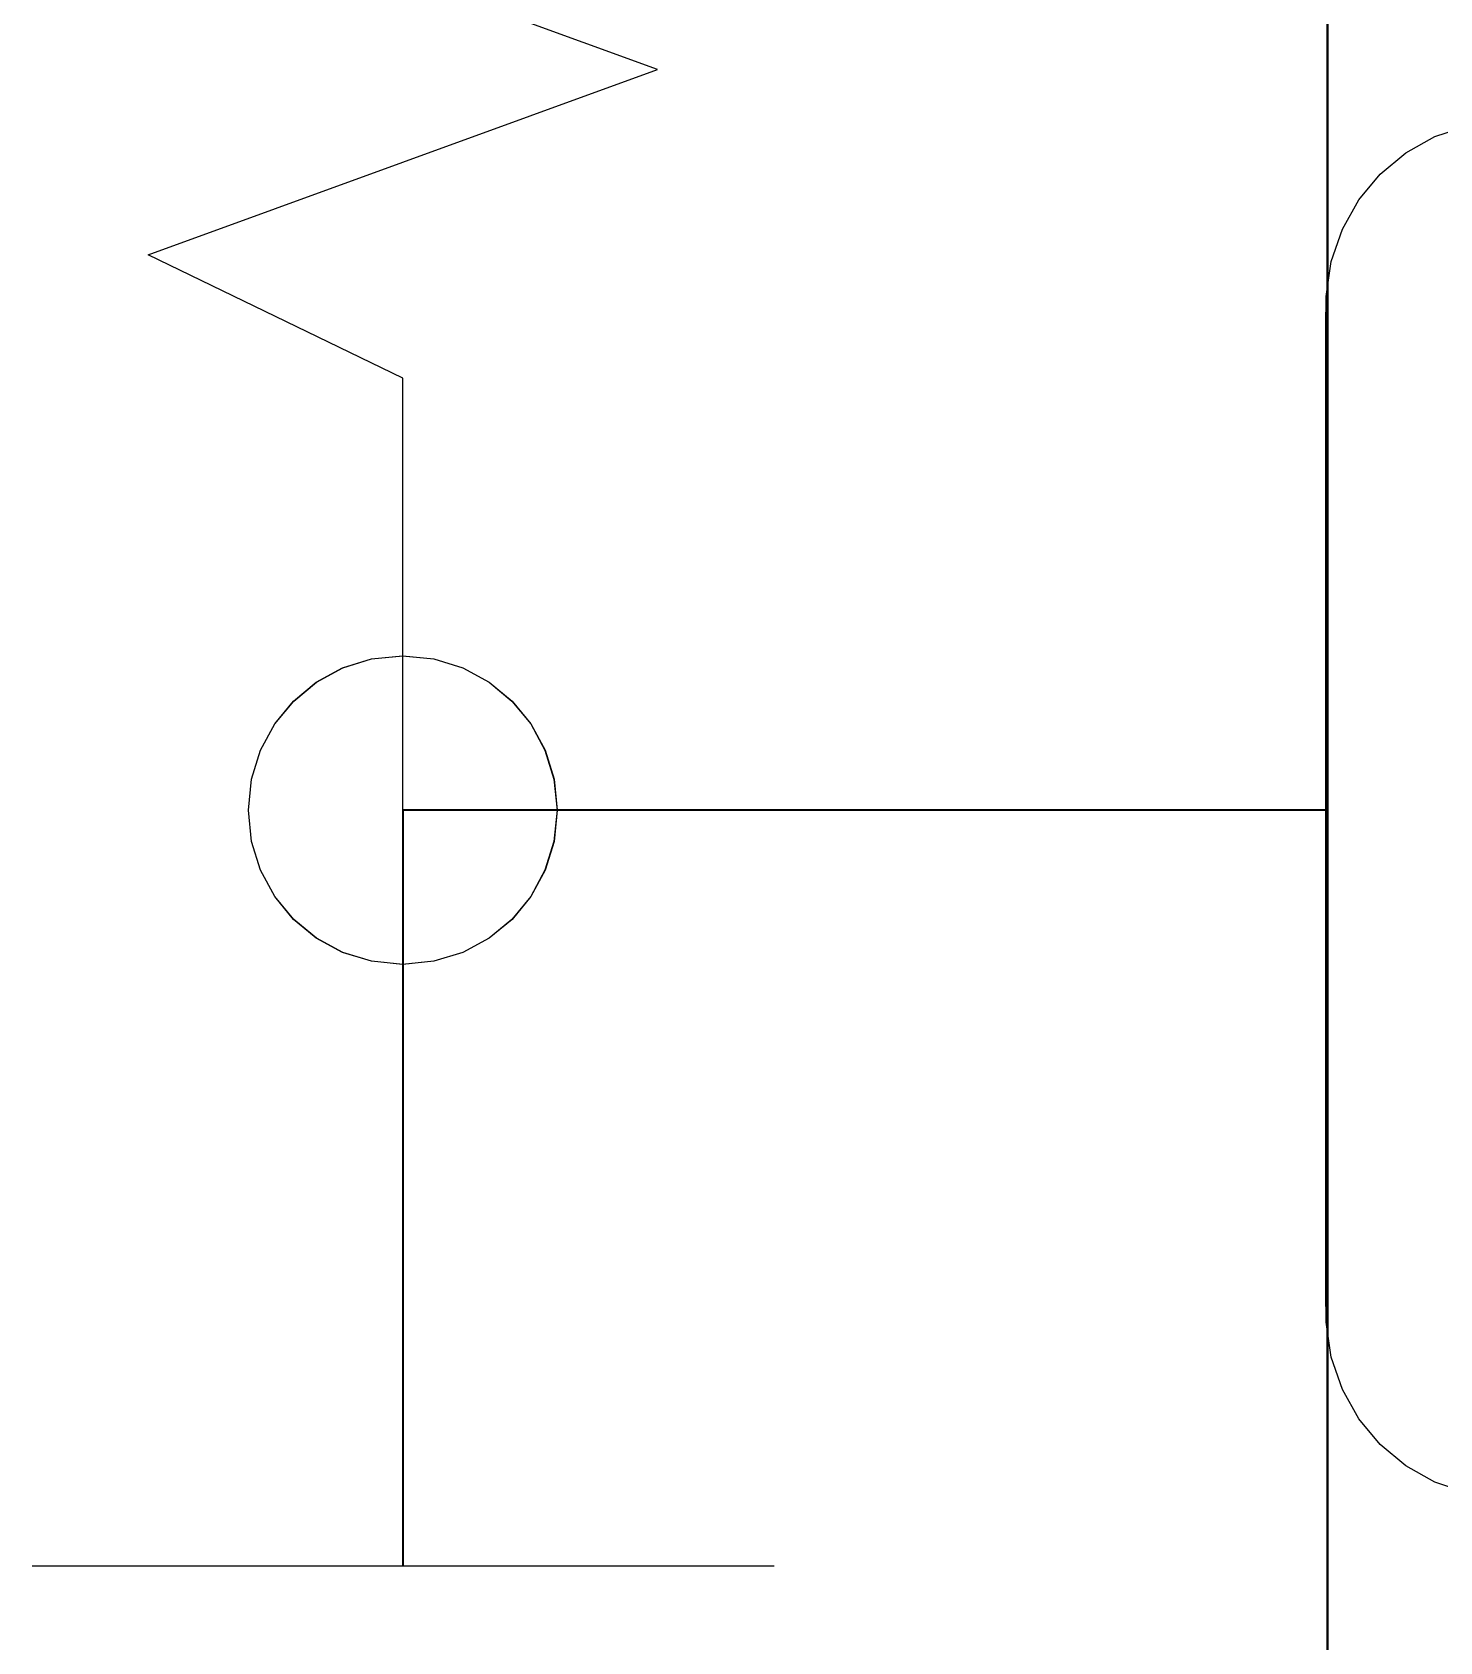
# Model space of a CAD drawing. Extents: x 1 to 47.7, y 0.2 to 35.
# Drawn here: x 34.7483 to 34.9762, y 5.7004 to 5.9611 of the extents above; entities that cross this region are included whole.
import ezdxf

# ---------------------------------------------------------------- set-up
doc = ezdxf.new("R2010")
doc.units = 0
doc.header["$MEASUREMENT"] = 0
for name, color, linetype in [('5_1___24__TARGET_LEDS___12', 7, 'CONTINUOUS'), ('6_1__EMPTY_IO_BOARD_POSITI', 7, 'CONTINUOUS'), ('6_2___8__INDEPENDENT_INPUT', 7, 'CONTINUOUS'), ('6_3___8__OPTOISO_INDEPENDE', 7, 'CONTINUOUS'), ('6_4___24__OPTOISO_INDEPEND', 7, 'CONTINUOUS'), ('6_5___8__INDEPENDENT_INPUT', 7, 'CONTINUOUS'), ('6_6___8__INDEPENDENT_INPUT', 7, 'CONTINUOUS'), ('6_7___8__OPTOISO_INDEPENDE', 7, 'CONTINUOUS'), ('6_8___8__OPTOISO_INDEPENDE', 7, 'CONTINUOUS')]:
    doc.layers.add(name, color=color, linetype=linetype)

msp = doc.modelspace()

# ---------------------------------------------------------------- linework, layer by layer
at = {"layer": '5_1___24__TARGET_LEDS___12'}
for points in [[(34.95794, 6.61119), (34.95794, 6.48537), (34.95794, 6.35555), (34.95794, 6.22217), (34.95794, 6.08567), (34.95794, 5.94649), (34.95794, 5.80509), (34.95794, 5.51739), (34.95794, 5.22613), (34.95794, 4.93486), (34.95794, 4.64716)], [(34.98063, 5.72453), (34.97544, 5.72625), (34.97073, 5.72888), (34.96659, 5.73233), (34.96313, 5.73648), (34.96045, 5.74123), (34.95864, 5.74649), (34.95781, 5.75214), (34.95777, 5.75712), (34.95777, 5.77128), (34.95777, 5.7936), (34.95777, 5.82082), (34.95777, 5.84966), (34.95777, 5.87688), (34.95777, 5.8992), (34.95777, 5.91336), (34.95781, 5.91834), (34.95864, 5.92399), (34.96045, 5.92925), (34.96313, 5.934), (34.96659, 5.93815), (34.97073, 5.94159), (34.97544, 5.94422), (34.98063, 5.94594)], [(34.80842, 5.7127), (34.80842, 5.8351), (34.95794, 5.8351)], [(34.74841, 5.7127), (34.86842, 5.7127)]]:
    msp.add_lwpolyline(points, dxfattribs=at)
at = {"layer": '6_1__EMPTY_IO_BOARD_POSITI'}
msp.add_lwpolyline([(34.95817, 4.68225), (34.95817, 4.88423), (34.95817, 5.29327), (34.95817, 5.70091), (34.95817, 5.90113), (34.95817, 6.09733), (34.95817, 6.28827), (34.95817, 6.47273), (34.95817, 6.56214)], dxfattribs=at)
at = {"layer": '6_2___8__INDEPENDENT_INPUT'}
for points in [[(34.95794, 6.61119), (34.95794, 6.48537), (34.95794, 6.35555), (34.95794, 6.22217), (34.95794, 6.08567), (34.95794, 5.94649), (34.95794, 5.80509), (34.95794, 5.51739), (34.95794, 5.22613), (34.95794, 4.93486), (34.95794, 4.64716)], [(34.98063, 5.72453), (34.97544, 5.72625), (34.97073, 5.72888), (34.96659, 5.73233), (34.96313, 5.73648), (34.96045, 5.74123), (34.95864, 5.74649), (34.95781, 5.75214), (34.95777, 5.75712), (34.95777, 5.77128), (34.95777, 5.7936), (34.95777, 5.82082), (34.95777, 5.84966), (34.95777, 5.87688), (34.95777, 5.8992), (34.95777, 5.91336), (34.95781, 5.91834), (34.95864, 5.92399), (34.96045, 5.92925), (34.96313, 5.934), (34.96659, 5.93815), (34.97073, 5.94159), (34.97544, 5.94422), (34.98063, 5.94594)], [(34.80829, 5.7127), (34.80829, 5.8351), (34.95794, 5.8351)], [(34.7483, 5.7127), (34.8683, 5.7127)]]:
    msp.add_lwpolyline(points, dxfattribs=at)
at = {"layer": '6_3___8__OPTOISO_INDEPENDE'}
for points in [[(34.95794, 6.61119), (34.95794, 6.48537), (34.95794, 6.35555), (34.95794, 6.22217), (34.95794, 6.08567), (34.95794, 5.94649), (34.95794, 5.80509), (34.95794, 5.51739), (34.95794, 5.22613), (34.95794, 4.93486), (34.95794, 4.64716)], [(34.98063, 5.72453), (34.97544, 5.72625), (34.97073, 5.72888), (34.96659, 5.73233), (34.96313, 5.73648), (34.96045, 5.74123), (34.95864, 5.74649), (34.95781, 5.75214), (34.95777, 5.75712), (34.95777, 5.77128), (34.95777, 5.7936), (34.95777, 5.82082), (34.95777, 5.84966), (34.95777, 5.87688), (34.95777, 5.8992), (34.95777, 5.91336), (34.95781, 5.91834), (34.95864, 5.92399), (34.96045, 5.92925), (34.96313, 5.934), (34.96659, 5.93815), (34.97073, 5.94159), (34.97544, 5.94422), (34.98063, 5.94594)], [(34.80829, 5.7127), (34.80829, 5.8351), (34.95794, 5.8351)], [(34.7483, 5.7127), (34.8683, 5.7127)]]:
    msp.add_lwpolyline(points, dxfattribs=at)
at = {"layer": '6_4___24__OPTOISO_INDEPEND'}
for points in [[(34.95794, 6.61119), (34.95794, 6.48537), (34.95794, 6.35555), (34.95794, 6.22217), (34.95794, 6.08567), (34.95794, 5.94649), (34.95794, 5.80509), (34.95794, 5.51739), (34.95794, 5.22613), (34.95794, 4.93486), (34.95794, 4.64716)], [(34.98063, 5.72453), (34.97544, 5.72625), (34.97073, 5.72888), (34.96659, 5.73233), (34.96313, 5.73648), (34.96045, 5.74123), (34.95864, 5.74649), (34.95781, 5.75214), (34.95777, 5.75712), (34.95777, 5.77128), (34.95777, 5.7936), (34.95777, 5.82082), (34.95777, 5.84966), (34.95777, 5.87688), (34.95777, 5.8992), (34.95777, 5.91336), (34.95781, 5.91834), (34.95864, 5.92399), (34.96045, 5.92925), (34.96313, 5.934), (34.96659, 5.93815), (34.97073, 5.94159), (34.97544, 5.94422), (34.98063, 5.94594)], [(34.80829, 5.7127), (34.80829, 5.8352), (34.95794, 5.8352)], [(34.74828, 5.7127), (34.86829, 5.7127)]]:
    msp.add_lwpolyline(points, dxfattribs=at)
at = {"layer": '6_5___8__INDEPENDENT_INPUT'}
for points in [[(34.95794, 6.61119), (34.95794, 6.48537), (34.95794, 6.35555), (34.95794, 6.22217), (34.95794, 6.08567), (34.95794, 5.94649), (34.95794, 5.80509), (34.95794, 5.51739), (34.95794, 5.22613), (34.95794, 4.93486), (34.95794, 4.64716)], [(34.95795, 5.8351), (34.80829, 5.8351), (34.80829, 5.90508), (34.76703, 5.92509), (34.84954, 5.9551), (34.76703, 5.98512), (34.84954, 6.01513), (34.76703, 6.04515), (34.84954, 6.07517), (34.80828, 6.09517), (34.80828, 6.1351), (34.95795, 6.1351)], [(34.98063, 5.72453), (34.97544, 5.72625), (34.97073, 5.72888), (34.96659, 5.73233), (34.96313, 5.73648), (34.96045, 5.74123), (34.95864, 5.74649), (34.95781, 5.75214), (34.95777, 5.75712), (34.95777, 5.77128), (34.95777, 5.7936), (34.95777, 5.82082), (34.95777, 5.84966), (34.95777, 5.87688), (34.95777, 5.8992), (34.95777, 5.91336), (34.95781, 5.91834), (34.95864, 5.92399), (34.96045, 5.92925), (34.96313, 5.934), (34.96659, 5.93815), (34.97073, 5.94159), (34.97544, 5.94422), (34.98063, 5.94594)], [(34.80829, 5.71268), (34.80829, 5.83511), (34.95795, 5.83511)], [(34.74828, 5.7127), (34.86829, 5.7127)]]:
    msp.add_lwpolyline(points, dxfattribs=at)
msp.add_lwpolyline([(34.80827, 5.86011), (34.81331, 5.8596), (34.81801, 5.85814), (34.82226, 5.85583), (34.82596, 5.85278), (34.82902, 5.84908), (34.83132, 5.84483), (34.83278, 5.84013), (34.83329, 5.83509), (34.83278, 5.83005), (34.83132, 5.82536), (34.82902, 5.82112), (34.82596, 5.81742), (34.82226, 5.81437), (34.81801, 5.81207), (34.81331, 5.81062), (34.80827, 5.81011), (34.80323, 5.81062), (34.79854, 5.81207), (34.79429, 5.81437), (34.7906, 5.81742), (34.78755, 5.82112), (34.78524, 5.82536), (34.78379, 5.83005), (34.78328, 5.83509), (34.78379, 5.84013), (34.78524, 5.84483), (34.78755, 5.84908), (34.7906, 5.85278), (34.79429, 5.85583), (34.79854, 5.85814), (34.80323, 5.8596)], close=True, dxfattribs=at)
at = {"layer": '6_6___8__INDEPENDENT_INPUT'}
for points in [[(34.95794, 6.61119), (34.95794, 6.48537), (34.95794, 6.35555), (34.95794, 6.22217), (34.95794, 6.08567), (34.95794, 5.94649), (34.95794, 5.80509), (34.95794, 5.51739), (34.95794, 5.22613), (34.95794, 4.93486), (34.95794, 4.64716)], [(34.98063, 5.72453), (34.97544, 5.72625), (34.97073, 5.72888), (34.96659, 5.73233), (34.96313, 5.73648), (34.96045, 5.74123), (34.95864, 5.74649), (34.95781, 5.75214), (34.95777, 5.75712), (34.95777, 5.77128), (34.95777, 5.7936), (34.95777, 5.82082), (34.95777, 5.84966), (34.95777, 5.87688), (34.95777, 5.8992), (34.95777, 5.91336), (34.95781, 5.91834), (34.95864, 5.92399), (34.96045, 5.92925), (34.96313, 5.934), (34.96659, 5.93815), (34.97073, 5.94159), (34.97544, 5.94422), (34.98063, 5.94594)], [(34.80829, 5.7127), (34.80829, 5.8352), (34.95794, 5.8352)], [(34.7483, 5.7127), (34.8683, 5.7127)]]:
    msp.add_lwpolyline(points, dxfattribs=at)
at = {"layer": '6_7___8__OPTOISO_INDEPENDE'}
for points in [[(34.95794, 6.61119), (34.95794, 6.48537), (34.95794, 6.35555), (34.95794, 6.22217), (34.95794, 6.08567), (34.95794, 5.94649), (34.95794, 5.80509), (34.95794, 5.51739), (34.95794, 5.22613), (34.95794, 4.93486), (34.95794, 4.64716)], [(34.98063, 5.72453), (34.97544, 5.72625), (34.97073, 5.72888), (34.96659, 5.73233), (34.96313, 5.73648), (34.96045, 5.74123), (34.95864, 5.74649), (34.95781, 5.75214), (34.95777, 5.75712), (34.95777, 5.77128), (34.95777, 5.7936), (34.95777, 5.82082), (34.95777, 5.84966), (34.95777, 5.87688), (34.95777, 5.8992), (34.95777, 5.91336), (34.95781, 5.91834), (34.95864, 5.92399), (34.96045, 5.92925), (34.96313, 5.934), (34.96659, 5.93815), (34.97073, 5.94159), (34.97544, 5.94422), (34.98063, 5.94594)], [(34.80829, 5.7127), (34.80829, 5.8352), (34.95794, 5.8352)], [(34.7483, 5.7127), (34.8683, 5.7127)]]:
    msp.add_lwpolyline(points, dxfattribs=at)
at = {"layer": '6_8___8__OPTOISO_INDEPENDE'}
for points in [[(34.95794, 6.61119), (34.95794, 6.48537), (34.95794, 6.35555), (34.95794, 6.22217), (34.95794, 6.08567), (34.95794, 5.94649), (34.95794, 5.80509), (34.95794, 5.51739), (34.95794, 5.22613), (34.95794, 4.93486), (34.95794, 4.64716)], [(34.95794, 5.83511), (34.8083, 5.83511), (34.8083, 5.90508), (34.76705, 5.92509), (34.84956, 5.9551), (34.76705, 5.98512), (34.84956, 6.01513), (34.76705, 6.04515), (34.84956, 6.07517), (34.8083, 6.09517), (34.8083, 6.13521), (34.95794, 6.13521)], [(34.98063, 5.72453), (34.97544, 5.72625), (34.97073, 5.72888), (34.96659, 5.73233), (34.96313, 5.73648), (34.96045, 5.74123), (34.95864, 5.74649), (34.95781, 5.75214), (34.95777, 5.75712), (34.95777, 5.77128), (34.95777, 5.7936), (34.95777, 5.82082), (34.95777, 5.84966), (34.95777, 5.87688), (34.95777, 5.8992), (34.95777, 5.91336), (34.95781, 5.91834), (34.95864, 5.92399), (34.96045, 5.92925), (34.96313, 5.934), (34.96659, 5.93815), (34.97073, 5.94159), (34.97544, 5.94422), (34.98063, 5.94594)], [(34.8083, 5.71268), (34.8083, 5.83511), (34.95794, 5.83511)], [(34.7483, 5.7127), (34.8683, 5.7127)]]:
    msp.add_lwpolyline(points, dxfattribs=at)
msp.add_lwpolyline([(34.80829, 5.86011), (34.81333, 5.8596), (34.81803, 5.85814), (34.82228, 5.85583), (34.82598, 5.85278), (34.82904, 5.84908), (34.83134, 5.84483), (34.8328, 5.84013), (34.83331, 5.83509), (34.8328, 5.83005), (34.83134, 5.82536), (34.82904, 5.82112), (34.82598, 5.81742), (34.82228, 5.81437), (34.81803, 5.81207), (34.81333, 5.81062), (34.80829, 5.81011), (34.80325, 5.81062), (34.79856, 5.81207), (34.79431, 5.81437), (34.79062, 5.81742), (34.78757, 5.82112), (34.78526, 5.82536), (34.78381, 5.83005), (34.7833, 5.83509), (34.78381, 5.84013), (34.78526, 5.84483), (34.78757, 5.84908), (34.79062, 5.85278), (34.79431, 5.85583), (34.79856, 5.85814), (34.80325, 5.8596)], close=True, dxfattribs=at)

doc.saveas('drawing.dxf')
